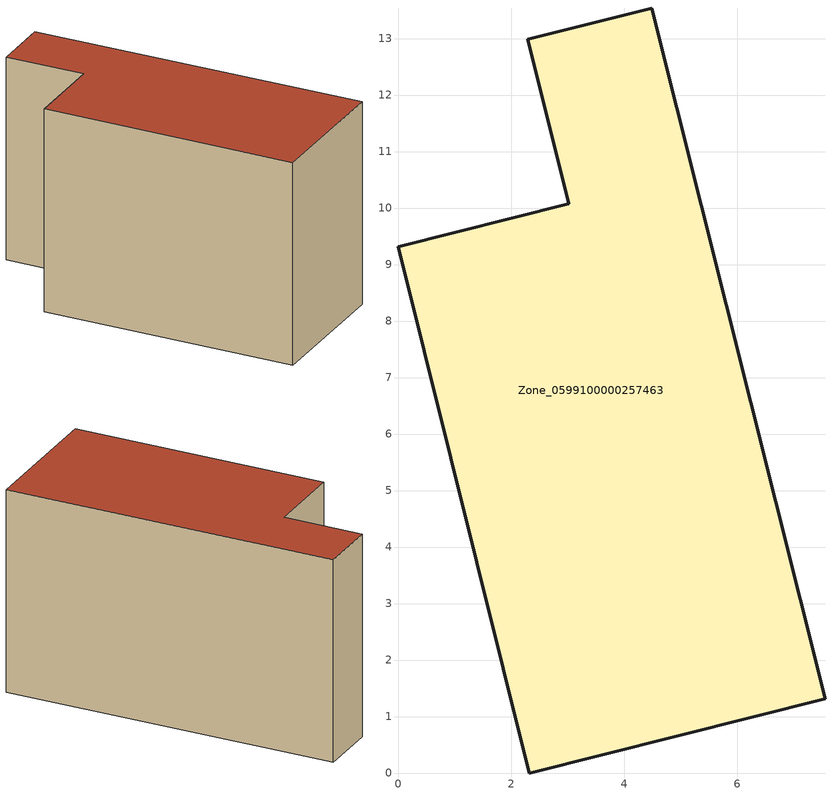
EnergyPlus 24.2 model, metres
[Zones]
Zone_0599100000257463
 floor ground (C_G): 7.55,1.31 2.31,0 0,9.32 3.02,10.08 2.29,12.99 4.48,13.54 z0
 wall outside (C_F): 2.31,0 7.55,1.31 4.48,13.54 2.29,12.99 3.02,10.08 0,9.32 2.31,0 z0:7.79
 roof outside (C_R): 2.29,12.99 3.02,10.08 0,9.32 2.31,0 7.55,1.31 4.48,13.54 z7.79
[BUILDING]
Pand.0599100000257463: North Axis=0; Terrain=City; Loads Convergence Tolerance Value=0.04; Temperature Convergence Tolerance Value=0.4; Solar Distribution=FullExterior; Maximum Number of Warmup Days=25; Minimum Number of Warmup Days=1
[Site:Location]
Rotterdam.The.Hague.AP_ZH_NLD Design_Conditions: Latitude=51.96; Longitude=4.45; Time Zone=1; Elevation=-4.5
[SITE:GROUNDTEMPERATURE:BUILDINGSURFACE]
18, 18, 18, 18, 18, 18, 18, 18, 18, 18, 18, 18
[MATERIAL] Thermal Absorptance=0.9; Solar Absorptance=0.7; Visible Absorptance=0.7
Name | Roughness | Thickness | Conductivity | Density | Specific Heat
G.TI.1975-1991 | MediumSmooth | 0.15 | 0.288461 | 540 | 1210
F.TI.1975-1991 | Rough | 0.3 | 0.230769 | 1920 | 840
R.TI.1975-1991 | MediumRough | 0.2 | 0.153846 | 1500 | 1000
[CONSTRUCTION]
C_G: G.TI.1975-1991
C_F: F.TI.1975-1991
C_R: R.TI.1975-1991
[ZONE]
Zone_0599100000257463: Type=1; Multiplier=1; Ceiling Height=Autocalculate; Volume=Autocalculate; Floor Area=autocalculate; Part of Total Floor Area=Yes
[ZONEINFILTRATION:DESIGNFLOWRATE]
Infil_Zone_0599100000257463: Zone or ZoneList or Space or SpaceList=Zone_0599100000257463; Schedule=AlwaysOn; Design Flow Rate Calculation Method=Flow/Area; Flow Rate per Floor Area=0.003; Constant Term Coefficient=1; Temperature Term Coefficient=0; Velocity Term Coefficient=0; Velocity Squared Term Coefficient=0
[HVACTEMPLATE:ZONE:IDEALLOADSAIRSYSTEM]
Zone_0599100000257463: Maximum Heating Supply Air Temperature=50; Minimum Cooling Supply Air Temperature=13; Maximum Heating Supply Air Humidity Ratio=0.0156; Minimum Cooling Supply Air Humidity Ratio=0.0077; Heating Limit=NoLimit; Cooling Limit=NoLimit; Dehumidification Control Type=ConstantSensibleHeatRatio; Cooling Sensible Heat Ratio=0.7; Dehumidification Setpoint=60; Humidification Control Type=None; Humidification Setpoint=30; Outdoor Air Method=None; Outdoor Air Flow Rate per Person=0.00944; Outdoor Air Flow Rate per Zone Floor Area=0; Outdoor Air Flow Rate per Zone=0; Demand Controlled Ventilation Type=None; Outdoor Air Economizer Type=NoEconomizer; Heat Recovery Type=None; Sensible Heat Recovery Effectiveness=0.7; Latent Heat Recovery Effectiveness=0.65
[ZONECONTROL:THERMOSTAT]
ThermostatControl_Zone_0599100000257463: Zone or ZoneList=Zone_0599100000257463; Control Type Schedule=DualSetpointControlType; Control 1=Thermostat_Zone_0599100000257463; Temperature Difference Between Cutout And Setpoint=0
[THERMOSTATSETPOINT:DUALSETPOINT]
Thermostat_Zone_0599100000257463: Heating Setpoint Temperature Schedule=HeatingSetpoint_Zone_0599100000257463; Cooling Setpoint Temperature Schedule=CoolingSetpoint_Zone_0599100000257463
[SCHEDULE:COMPACT]
HeatingSetpoint_Zone_0599100000257463: Through: 12/31, For: AllDays, Until: 24:00, 21
CoolingSetpoint_Zone_0599100000257463: Through: 12/31, For: AllDays, Until: 24:00, 24
DualSetpointControlType: Through: 12/31, For: AllDays, Until: 24:00, 4
AlwaysOn: Through: 12/31, For: AllDays, Until: 24:00, 1
